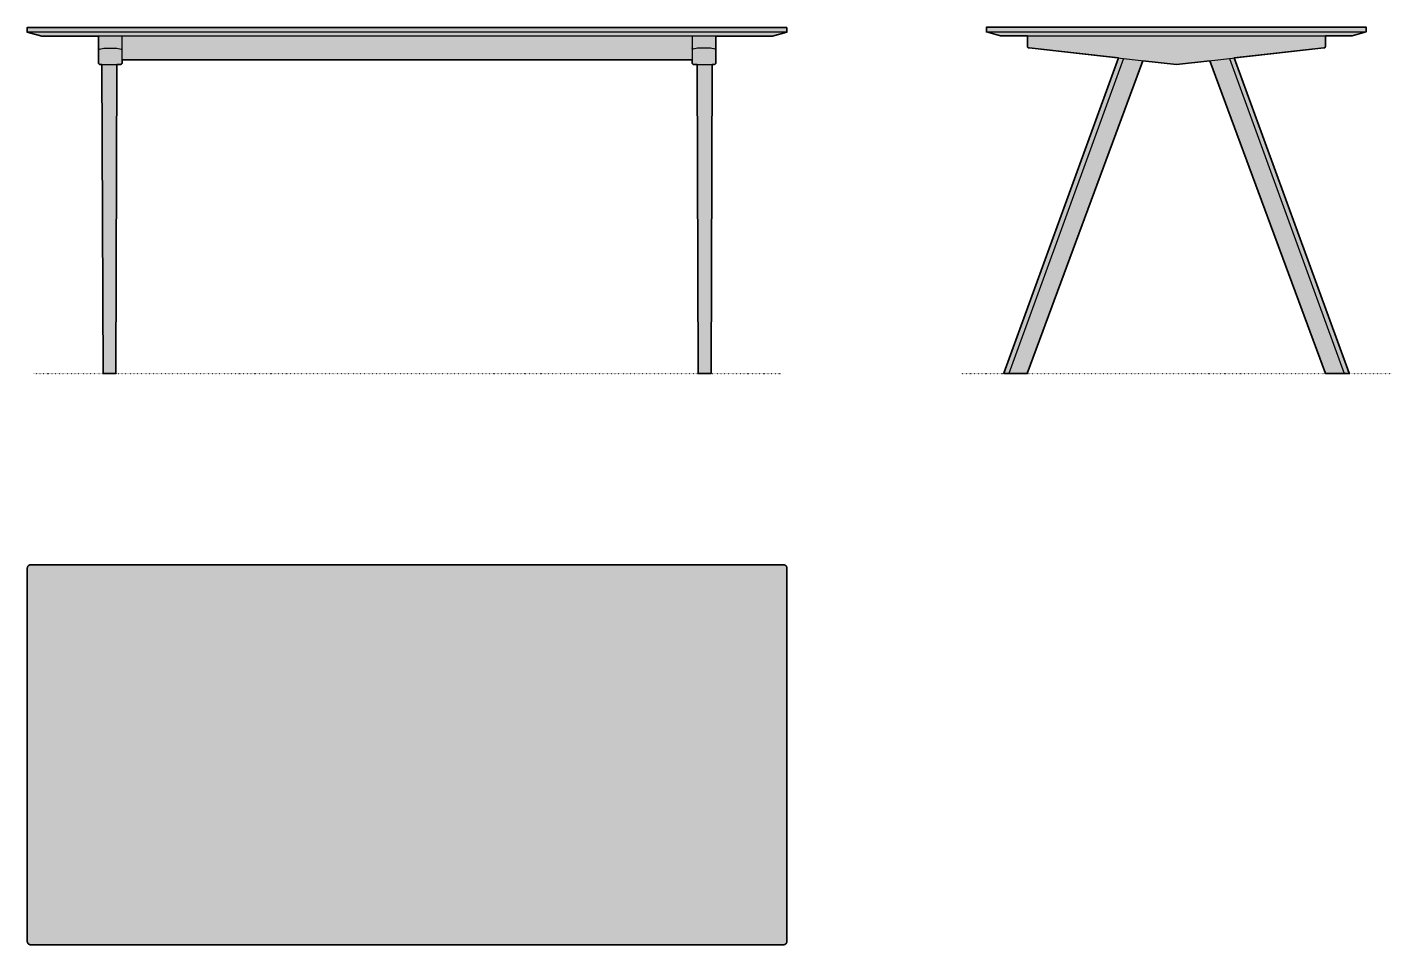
# Model space of a CAD drawing. Header units: millimetres. Extents: x -12 to 2861, y -1203 to 729.
import ezdxf

# ---------------------------------------------------------------- set-up
doc = ezdxf.new("R2010")
doc.units = ezdxf.units.MM
doc.linetypes.add('Dots', pattern=[1, 0, -1])
doc.layers.add('Blocks', color=7, linetype='Continuous')
doc.layers.add('Blocks$Fill', color=7, linetype='Continuous', true_color=0xffffff)
for name, color, linetype, lineweight, true_color in [('Blocks$Inner', 7, 'Continuous', 25, 0x007f00), ('Blocks$Outline', 7, 'Continuous', 35, 0xff3f3f), ('Groud', 7, 'Dots', 25, 0x243775)]:
    doc.layers.add(name, color=color, linetype=linetype, lineweight=lineweight, true_color=true_color)

# ---------------------------------------------------------------- blocks, each defined once
blk = doc.blocks.new('CPH 10 Office Desk Side')
at = {"layer": 'Blocks$Fill'}
blk.add_hatch(color=256, dxfattribs=at).paths.add_polyline_path([(524.3, 658.9), (767.6, 0.3), (767.6, 0.3), (767.6, 0.3), (767.6, 0.3), (767.6, 0.2), (767.6, 0.2), (767.6, 0.2), (767.6, 0.2), (767.7, 0.2), (767.7, 0.2), (767.7, 0.2), (767.7, 0.2), (767.7, 0.1), (767.7, 0.1), (767.7, 0.1), (767.7, 0.1), (767.8, 0.1), (767.8, 0.1), (767.8, 0.1), (767.8, 0.1), (767.8, 0.1), (767.8, 0.1), (767.8, 0), (767.9, 0), (767.9, 0), (767.9, 0), (767.9, 0), (767.9, 0), (767.9, 0), (768, 0), (768, 0), (768, 0), (768, 0), (768, 0), (768, 0), (816.7, 0), (816.7, 0), (816.7, 0), (816.7, 0), (816.7, 0), (816.8, 0), (816.8, 0), (816.8, 0), (816.8, 0), (816.8, 0), (816.8, 0), (816.9, 0), (816.9, 0), (816.9, 0.1), (816.9, 0.1), (816.9, 0.1), (816.9, 0.1), (816.9, 0.1), (817, 0.1), (817, 0.1), (817, 0.1), (817, 0.1), (817, 0.1), (817, 0.2), (817, 0.2), (817, 0.2), (817.1, 0.2), (817.1, 0.2), (817.1, 0.2), (817.1, 0.2), (817.1, 0.3), (817.1, 0.3), (817.1, 0.3), (817.1, 0.3), (817.1, 0.3), (817.1, 0.3), (817.1, 0.4), (817.1, 0.4), (817.1, 0.4), (817.1, 0.4), (817.1, 0.4), (817.1, 0.4), (817.1, 0.5), (817.1, 0.5), (817.1, 0.5), (817.1, 0.5), (817.1, 0.5), (817.1, 0.5), (817.1, 0.6), (817.1, 0.6), (817.1, 0.6), (817.1, 0.6), (817.1, 0.6), (817.1, 0.6), (817.1, 0.7), (817.1, 0.7), (575.4, 664.7), (763.9, 685.8), (764, 685.8), (764.1, 685.8), (764.2, 685.8), (764.4, 685.8), (764.5, 685.8), (764.6, 685.8), (764.7, 685.8), (764.8, 685.9), (764.9, 685.9), (765, 685.9), (765.1, 685.9), (765.2, 686), (765.3, 686), (765.4, 686.1), (765.5, 686.1), (765.6, 686.2), (765.7, 686.2), (765.8, 686.3), (765.9, 686.3), (766, 686.4), (766.1, 686.5), (766.2, 686.5), (766.3, 686.6), (766.3, 686.7), (766.4, 686.8), (766.5, 686.8), (766.6, 686.9), (766.6, 687), (766.7, 687.1), (766.8, 687.2), (766.8, 687.3), (766.9, 687.4), (766.9, 687.5), (767, 687.6), (767, 687.7), (767.1, 687.8), (767.1, 687.9), (767.2, 688), (767.2, 688.1), (767.2, 688.2), (767.2, 688.3), (767.3, 688.4), (767.3, 688.5), (767.3, 711.3), (823.8, 711.3), (853.5, 719.5), (853.5, 729.2), (453.5, 729.2), (53.5, 729.2), (53.5, 719.5), (83.3, 711.3), (139.8, 711.3), (139.8, 688.5), (139.8, 688.4), (139.8, 688.3), (139.9, 688.2), (139.9, 688.1), (139.9, 688), (140, 687.9), (140, 687.8), (140, 687.7), (140.1, 687.6), (140.1, 687.5), (140.2, 687.4), (140.3, 687.3), (140.3, 687.2), (140.4, 687.1), (140.4, 687), (140.5, 686.9), (140.6, 686.8), (140.7, 686.8), (140.7, 686.7), (140.8, 686.6), (140.9, 686.5), (141, 686.5), (141.1, 686.4), (141.2, 686.3), (141.3, 686.3), (141.4, 686.2), (141.5, 686.2), (141.6, 686.1), (141.7, 686.1), (141.8, 686), (141.9, 686), (142, 685.9), (142.1, 685.9), (142.2, 685.9), (142.3, 685.9), (142.4, 685.8), (142.5, 685.8), (142.6, 685.8), (142.7, 685.8), (142.8, 685.8), (142.9, 685.8), (143.1, 685.8), (143.2, 685.8), (331.7, 664.7), (89.9, 0.7), (89.9, 0.6), (89.9, 0.6), (89.9, 0.6), (89.9, 0.6), (89.9, 0.6), (89.9, 0.6), (89.9, 0.5), (89.9, 0.5), (89.9, 0.5), (89.9, 0.5), (89.9, 0.5), (89.9, 0.5), (89.9, 0.4), (89.9, 0.4), (89.9, 0.4), (89.9, 0.4), (89.9, 0.4), (89.9, 0.4), (90, 0.3), (90, 0.3), (90, 0.3), (90, 0.3), (90, 0.3), (90, 0.3), (90, 0.2), (90, 0.2), (90, 0.2), (90, 0.2), (90, 0.2), (90, 0.2), (90.1, 0.2), (90.1, 0.1), (90.1, 0.1), (90.1, 0.1), (90.1, 0.1), (90.1, 0.1), (90.1, 0.1), (90.1, 0.1), (90.2, 0.1), (90.2, 0.1), (90.2, 0.1), (90.2, 0), (90.2, 0), (90.2, 0), (90.3, 0), (90.3, 0), (90.3, 0), (90.3, 0), (90.3, 0), (90.3, 0), (90.4, 0), (90.4, 0), (90.4, 0), (90.4, 0), (90.4, 0), (139, 0), (139.1, 0), (139.1, 0), (139.1, 0), (139.1, 0), (139.1, 0), (139.2, 0), (139.2, 0), (139.2, 0), (139.2, 0), (139.2, 0), (139.2, 0), (139.2, 0.1), (139.3, 0.1), (139.3, 0.1), (139.3, 0.1), (139.3, 0.1), (139.3, 0.1), (139.3, 0.1), (139.4, 0.1), (139.4, 0.1), (139.4, 0.1), (139.4, 0.2), (139.4, 0.2), (139.4, 0.2), (139.4, 0.2), (139.4, 0.2), (139.4, 0.2), (139.5, 0.2), (139.5, 0.2), (139.5, 0.3), (139.5, 0.3), (139.5, 0.3), (139.5, 0.3), (139.5, 0.3), (382.8, 658.9), (453.5, 651)], flags=0)
at = {"layer": 'Blocks$Inner'}
for p, q in [((341.9, 663.5), (100.4, 0)), ((565.1, 663.5), (806.7, 0))]:
    blk.add_line(p, q, dxfattribs=at)
for points in [[(53.5, 719.5), (453.5, 719.5), (853.5, 719.5), (853.5, 729.2), (453.5, 729.2), (53.5, 729.2), (53.5, 719.5), (83.3, 711.3), (453.5, 711.3), (823.8, 711.3), (853.5, 719.5)], [(139.8, 711.3), (139.8, 688.5), (139.8, 688.4), (139.8, 688.3), (139.9, 688.2), (139.9, 688.1), (139.9, 688), (140, 687.9), (140, 687.8), (140, 687.7), (140.1, 687.6), (140.1, 687.5), (140.2, 687.4), (140.3, 687.3), (140.3, 687.2), (140.4, 687.1), (140.4, 687), (140.5, 686.9), (140.6, 686.8), (140.7, 686.8), (140.7, 686.7), (140.8, 686.6), (140.9, 686.5), (141, 686.5), (141.1, 686.4), (141.2, 686.3), (141.3, 686.3), (141.4, 686.2), (141.5, 686.2), (141.6, 686.1), (141.7, 686.1), (141.8, 686), (141.9, 686), (142, 685.9), (142.1, 685.9), (142.2, 685.9), (142.3, 685.9), (142.4, 685.8), (142.5, 685.8), (142.6, 685.8), (142.7, 685.8), (142.8, 685.8), (142.9, 685.8), (143.1, 685.8), (143.2, 685.8), (453.5, 651), (763.9, 685.8), (764, 685.8), (764.1, 685.8), (764.2, 685.8), (764.4, 685.8), (764.5, 685.8), (764.6, 685.8), (764.7, 685.8), (764.8, 685.9), (764.9, 685.9), (765, 685.9), (765.1, 685.9), (765.2, 686), (765.3, 686), (765.4, 686.1), (765.5, 686.1), (765.6, 686.2), (765.7, 686.2), (765.8, 686.3), (765.9, 686.3), (766, 686.4), (766.1, 686.5), (766.2, 686.5), (766.3, 686.6), (766.3, 686.7), (766.4, 686.8), (766.5, 686.8), (766.6, 686.9), (766.6, 687), (766.7, 687.1), (766.8, 687.2), (766.8, 687.3), (766.9, 687.4), (766.9, 687.5), (767, 687.6), (767, 687.7), (767.1, 687.8), (767.1, 687.9), (767.2, 688), (767.2, 688.1), (767.2, 688.2), (767.2, 688.3), (767.3, 688.4), (767.3, 688.5), (767.3, 711.3)], [(331.7, 664.7), (90, 0.7), (89.9, 0.7), (89.9, 0.6), (89.9, 0.6), (89.9, 0.6), (89.9, 0.6), (89.9, 0.6), (89.9, 0.6), (89.9, 0.5), (89.9, 0.5), (89.9, 0.5), (89.9, 0.5), (89.9, 0.5), (89.9, 0.5), (89.9, 0.4), (89.9, 0.4), (89.9, 0.4), (89.9, 0.4), (89.9, 0.4), (89.9, 0.4), (90, 0.3), (90, 0.3), (90, 0.3), (90, 0.3), (90, 0.3), (90, 0.3), (90, 0.2), (90, 0.2), (90, 0.2), (90, 0.2), (90, 0.2), (90, 0.2), (90.1, 0.2), (90.1, 0.1), (90.1, 0.1), (90.1, 0.1), (90.1, 0.1), (90.1, 0.1), (90.1, 0.1), (90.1, 0.1), (90.2, 0.1), (90.2, 0.1), (90.2, 0.1), (90.2, 0), (90.2, 0), (90.2, 0), (90.3, 0), (90.3, 0), (90.3, 0), (90.3, 0), (90.3, 0), (90.3, 0), (90.4, 0), (90.4, 0), (90.4, 0), (90.4, 0), (90.4, 0), (139, 0), (139, 0), (139.1, 0), (139.1, 0), (139.1, 0), (139.1, 0), (139.1, 0), (139.2, 0), (139.2, 0), (139.2, 0), (139.2, 0), (139.2, 0), (139.2, 0), (139.2, 0.1), (139.3, 0.1), (139.3, 0.1), (139.3, 0.1), (139.3, 0.1), (139.3, 0.1), (139.3, 0.1), (139.4, 0.1), (139.4, 0.1), (139.4, 0.1), (139.4, 0.2), (139.4, 0.2), (139.4, 0.2), (139.4, 0.2), (139.4, 0.2), (139.4, 0.2), (139.5, 0.2), (139.5, 0.2), (139.5, 0.3), (139.5, 0.3), (139.5, 0.3), (139.5, 0.3), (139.5, 0.3), (382.8, 658.9)], [(575.4, 664.7), (817.1, 0.7), (817.1, 0.7), (817.1, 0.6), (817.1, 0.6), (817.1, 0.6), (817.1, 0.6), (817.1, 0.6), (817.1, 0.6), (817.1, 0.5), (817.1, 0.5), (817.1, 0.5), (817.1, 0.5), (817.1, 0.5), (817.1, 0.5), (817.1, 0.4), (817.1, 0.4), (817.1, 0.4), (817.1, 0.4), (817.1, 0.4), (817.1, 0.4), (817.1, 0.3), (817.1, 0.3), (817.1, 0.3), (817.1, 0.3), (817.1, 0.3), (817.1, 0.3), (817.1, 0.2), (817.1, 0.2), (817.1, 0.2), (817.1, 0.2), (817, 0.2), (817, 0.2), (817, 0.2), (817, 0.1), (817, 0.1), (817, 0.1), (817, 0.1), (817, 0.1), (816.9, 0.1), (816.9, 0.1), (816.9, 0.1), (816.9, 0.1), (816.9, 0.1), (816.9, 0), (816.9, 0), (816.8, 0), (816.8, 0), (816.8, 0), (816.8, 0), (816.8, 0), (816.8, 0), (816.7, 0), (816.7, 0), (816.7, 0), (816.7, 0), (816.7, 0), (816.7, 0), (768, 0), (768, 0), (768, 0), (768, 0), (768, 0), (768, 0), (767.9, 0), (767.9, 0), (767.9, 0), (767.9, 0), (767.9, 0), (767.9, 0), (767.8, 0), (767.8, 0.1), (767.8, 0.1), (767.8, 0.1), (767.8, 0.1), (767.8, 0.1), (767.8, 0.1), (767.7, 0.1), (767.7, 0.1), (767.7, 0.1), (767.7, 0.1), (767.7, 0.2), (767.7, 0.2), (767.7, 0.2), (767.7, 0.2), (767.6, 0.2), (767.6, 0.2), (767.6, 0.2), (767.6, 0.2), (767.6, 0.3), (767.6, 0.3), (767.6, 0.3), (767.6, 0.3), (767.6, 0.3), (524.3, 658.9)]]:
    blk.add_lwpolyline(points, dxfattribs=at)
at = {"layer": 'Blocks$Outline'}
for points in [[(853.5, 719.5), (853.5, 729.2), (453.5, 729.2), (53.5, 729.2), (53.5, 719.5), (83.3, 711.3), (139.8, 711.3)], [(767.3, 711.3), (823.8, 711.3), (853.5, 719.5)], [(139.8, 711.3), (139.8, 688.5), (139.8, 688.4), (139.8, 688.3), (139.9, 688.2), (139.9, 688.1), (139.9, 688), (140, 687.9), (140, 687.8), (140, 687.7), (140.1, 687.6), (140.1, 687.5), (140.2, 687.4), (140.3, 687.3), (140.3, 687.2), (140.4, 687.1), (140.4, 687), (140.5, 686.9), (140.6, 686.8), (140.7, 686.8), (140.7, 686.7), (140.8, 686.6), (140.9, 686.5), (141, 686.5), (141.1, 686.4), (141.2, 686.3), (141.3, 686.3), (141.4, 686.2), (141.5, 686.2), (141.6, 686.1), (141.7, 686.1), (141.8, 686), (141.9, 686), (142, 685.9), (142.1, 685.9), (142.2, 685.9), (142.3, 685.9), (142.4, 685.8), (142.5, 685.8), (142.6, 685.8), (142.7, 685.8), (142.8, 685.8), (142.9, 685.8), (143.1, 685.8), (143.2, 685.8), (331.7, 664.7)], [(575.4, 664.7), (763.9, 685.8), (764, 685.8), (764.1, 685.8), (764.2, 685.8), (764.4, 685.8), (764.5, 685.8), (764.6, 685.8), (764.7, 685.8), (764.8, 685.9), (764.9, 685.9), (765, 685.9), (765.1, 685.9), (765.2, 686), (765.3, 686), (765.4, 686.1), (765.5, 686.1), (765.6, 686.2), (765.7, 686.2), (765.8, 686.3), (765.9, 686.3), (766, 686.4), (766.1, 686.5), (766.2, 686.5), (766.3, 686.6), (766.3, 686.7), (766.4, 686.8), (766.5, 686.8), (766.6, 686.9), (766.6, 687), (766.7, 687.1), (766.8, 687.2), (766.8, 687.3), (766.9, 687.4), (766.9, 687.5), (767, 687.6), (767, 687.7), (767.1, 687.8), (767.1, 687.9), (767.2, 688), (767.2, 688.1), (767.2, 688.2), (767.2, 688.3), (767.3, 688.4), (767.3, 688.5), (767.3, 711.3)], [(331.7, 664.7), (90, 0.7), (89.9, 0.7), (89.9, 0.6), (89.9, 0.6), (89.9, 0.6), (89.9, 0.6), (89.9, 0.6), (89.9, 0.6), (89.9, 0.5), (89.9, 0.5), (89.9, 0.5), (89.9, 0.5), (89.9, 0.5), (89.9, 0.5), (89.9, 0.4), (89.9, 0.4), (89.9, 0.4), (89.9, 0.4), (89.9, 0.4), (89.9, 0.4), (90, 0.3), (90, 0.3), (90, 0.3), (90, 0.3), (90, 0.3), (90, 0.3), (90, 0.2), (90, 0.2), (90, 0.2), (90, 0.2), (90, 0.2), (90, 0.2), (90.1, 0.2), (90.1, 0.1), (90.1, 0.1), (90.1, 0.1), (90.1, 0.1), (90.1, 0.1), (90.1, 0.1), (90.1, 0.1), (90.2, 0.1), (90.2, 0.1), (90.2, 0.1), (90.2, 0), (90.2, 0), (90.2, 0), (90.3, 0), (90.3, 0), (90.3, 0), (90.3, 0), (90.3, 0), (90.3, 0), (90.4, 0), (90.4, 0), (90.4, 0), (90.4, 0), (90.4, 0), (139, 0), (139, 0), (139.1, 0), (139.1, 0), (139.1, 0), (139.1, 0), (139.1, 0), (139.2, 0), (139.2, 0), (139.2, 0), (139.2, 0), (139.2, 0), (139.2, 0), (139.2, 0.1), (139.3, 0.1), (139.3, 0.1), (139.3, 0.1), (139.3, 0.1), (139.3, 0.1), (139.3, 0.1), (139.4, 0.1), (139.4, 0.1), (139.4, 0.1), (139.4, 0.2), (139.4, 0.2), (139.4, 0.2), (139.4, 0.2), (139.4, 0.2), (139.4, 0.2), (139.5, 0.2), (139.5, 0.2), (139.5, 0.3), (139.5, 0.3), (139.5, 0.3), (139.5, 0.3), (139.5, 0.3), (382.8, 658.9)], [(524.3, 658.9), (767.6, 0.3), (767.6, 0.3), (767.6, 0.3), (767.6, 0.3), (767.6, 0.3), (767.6, 0.2), (767.6, 0.2), (767.6, 0.2), (767.6, 0.2), (767.7, 0.2), (767.7, 0.2), (767.7, 0.2), (767.7, 0.2), (767.7, 0.1), (767.7, 0.1), (767.7, 0.1), (767.7, 0.1), (767.8, 0.1), (767.8, 0.1), (767.8, 0.1), (767.8, 0.1), (767.8, 0.1), (767.8, 0.1), (767.8, 0), (767.9, 0), (767.9, 0), (767.9, 0), (767.9, 0), (767.9, 0), (767.9, 0), (768, 0), (768, 0), (768, 0), (768, 0), (768, 0), (768, 0), (816.7, 0), (816.7, 0), (816.7, 0), (816.7, 0), (816.7, 0), (816.7, 0), (816.8, 0), (816.8, 0), (816.8, 0), (816.8, 0), (816.8, 0), (816.8, 0), (816.9, 0), (816.9, 0), (816.9, 0.1), (816.9, 0.1), (816.9, 0.1), (816.9, 0.1), (816.9, 0.1), (817, 0.1), (817, 0.1), (817, 0.1), (817, 0.1), (817, 0.1), (817, 0.2), (817, 0.2), (817, 0.2), (817.1, 0.2), (817.1, 0.2), (817.1, 0.2), (817.1, 0.2), (817.1, 0.3), (817.1, 0.3), (817.1, 0.3), (817.1, 0.3), (817.1, 0.3), (817.1, 0.3), (817.1, 0.4), (817.1, 0.4), (817.1, 0.4), (817.1, 0.4), (817.1, 0.4), (817.1, 0.4), (817.1, 0.5), (817.1, 0.5), (817.1, 0.5), (817.1, 0.5), (817.1, 0.5), (817.1, 0.5), (817.1, 0.6), (817.1, 0.6), (817.1, 0.6), (817.1, 0.6), (817.1, 0.6), (817.1, 0.6), (817.1, 0.7), (817.1, 0.7), (575.4, 664.7)], [(382.8, 658.9), (453.5, 651), (524.3, 658.9)]]:
    blk.add_lwpolyline(points, dxfattribs=at)
blk = doc.blocks.new('CPH 10 Office Desk Top')
at = {"layer": 'Blocks$Fill'}
blk.add_hatch(color=256, dxfattribs=at).paths.add_polyline_path([(1593, 400), (7, 400), (6.8, 400), (6.5, 400), (6.3, 400), (6, 399.9), (5.8, 399.9), (5.6, 399.9), (5.3, 399.8), (5.1, 399.7), (4.9, 399.7), (4.7, 399.6), (4.4, 399.5), (4.2, 399.4), (4, 399.3), (3.8, 399.2), (3.6, 399.1), (3.4, 399), (3.2, 398.9), (3, 398.7), (2.8, 398.6), (2.6, 398.4), (2.4, 398.3), (2.2, 398.1), (2.1, 397.9), (1.9, 397.8), (1.7, 397.6), (1.6, 397.4), (1.4, 397.2), (1.3, 397), (1.1, 396.8), (1, 396.6), (0.9, 396.4), (0.8, 396.2), (0.7, 396), (0.6, 395.8), (0.5, 395.6), (0.4, 395.3), (0.3, 395.1), (0.3, 394.9), (0.2, 394.7), (0.1, 394.4), (0.1, 394.2), (0.1, 394), (0, 393.7), (0, 393.5), (0, 393.2), (0, 393), (0, -393), (0, -393.2), (0, -393.5), (0, -393.7), (0.1, -394), (0.1, -394.2), (0.1, -394.4), (0.2, -394.7), (0.3, -394.9), (0.3, -395.1), (0.4, -395.3), (0.5, -395.6), (0.6, -395.8), (0.7, -396), (0.8, -396.2), (0.9, -396.4), (1, -396.6), (1.1, -396.8), (1.3, -397), (1.4, -397.2), (1.6, -397.4), (1.7, -397.6), (1.9, -397.8), (2.1, -397.9), (2.2, -398.1), (2.4, -398.3), (2.6, -398.4), (2.8, -398.6), (3, -398.7), (3.2, -398.9), (3.4, -399), (3.6, -399.1), (3.8, -399.2), (4, -399.3), (4.2, -399.4), (4.4, -399.5), (4.7, -399.6), (4.9, -399.7), (5.1, -399.7), (5.3, -399.8), (5.6, -399.9), (5.8, -399.9), (6, -399.9), (6.3, -400), (6.5, -400), (6.8, -400), (7, -400), (1593, -400), (1593.2, -400), (1593.5, -400), (1593.7, -400), (1594, -399.9), (1594.2, -399.9), (1594.4, -399.9), (1594.7, -399.8), (1594.9, -399.7), (1595.1, -399.7), (1595.3, -399.6), (1595.6, -399.5), (1595.8, -399.4), (1596, -399.3), (1596.2, -399.2), (1596.4, -399.1), (1596.6, -399), (1596.8, -398.9), (1597, -398.7), (1597.2, -398.6), (1597.4, -398.4), (1597.6, -398.3), (1597.8, -398.1), (1597.9, -397.9), (1598.1, -397.8), (1598.3, -397.6), (1598.4, -397.4), (1598.6, -397.2), (1598.7, -397), (1598.9, -396.8), (1599, -396.6), (1599.1, -396.4), (1599.2, -396.2), (1599.3, -396), (1599.4, -395.8), (1599.5, -395.6), (1599.6, -395.3), (1599.7, -395.1), (1599.7, -394.9), (1599.8, -394.7), (1599.9, -394.4), (1599.9, -394.2), (1599.9, -394), (1600, -393.7), (1600, -393.5), (1600, -393.2), (1600, -393), (1600, 393), (1600, 393.2), (1600, 393.5), (1600, 393.7), (1599.9, 394), (1599.9, 394.2), (1599.9, 394.4), (1599.8, 394.7), (1599.7, 394.9), (1599.7, 395.1), (1599.6, 395.3), (1599.5, 395.6), (1599.4, 395.8), (1599.3, 396), (1599.2, 396.2), (1599.1, 396.4), (1599, 396.6), (1598.9, 396.8), (1598.7, 397), (1598.6, 397.2), (1598.4, 397.4), (1598.3, 397.6), (1598.1, 397.8), (1597.9, 397.9), (1597.8, 398.1), (1597.6, 398.3), (1597.4, 398.4), (1597.2, 398.6), (1597, 398.7), (1596.8, 398.9), (1596.6, 399), (1596.4, 399.1), (1596.2, 399.2), (1596, 399.3), (1595.8, 399.4), (1595.6, 399.5), (1595.3, 399.6), (1595.1, 399.7), (1594.9, 399.7), (1594.7, 399.8), (1594.4, 399.9), (1594.2, 399.9), (1594, 399.9), (1593.7, 400), (1593.5, 400), (1593.2, 400)], flags=0)
at = {"layer": 'Blocks$Inner'}
blk.add_lwpolyline([(1593, 400), (7, 400), (6.8, 400), (6.5, 400), (6.3, 400), (6, 399.9), (5.8, 399.9), (5.6, 399.9), (5.3, 399.8), (5.1, 399.7), (4.9, 399.7), (4.7, 399.6), (4.4, 399.5), (4.2, 399.4), (4, 399.3), (3.8, 399.2), (3.6, 399.1), (3.4, 399), (3.2, 398.9), (3, 398.7), (2.8, 398.6), (2.6, 398.4), (2.4, 398.3), (2.2, 398.1), (2.1, 397.9), (1.9, 397.8), (1.7, 397.6), (1.6, 397.4), (1.4, 397.2), (1.3, 397), (1.1, 396.8), (1, 396.6), (0.9, 396.4), (0.8, 396.2), (0.7, 396), (0.6, 395.8), (0.5, 395.6), (0.4, 395.3), (0.3, 395.1), (0.3, 394.9), (0.2, 394.7), (0.1, 394.4), (0.1, 394.2), (0.1, 394), (0, 393.7), (0, 393.5), (0, 393.2), (0, 393), (0, -393), (0, -393.2), (0, -393.5), (0, -393.7), (0.1, -394), (0.1, -394.2), (0.1, -394.4), (0.2, -394.7), (0.3, -394.9), (0.3, -395.1), (0.4, -395.3), (0.5, -395.6), (0.6, -395.8), (0.7, -396), (0.8, -396.2), (0.9, -396.4), (1, -396.6), (1.1, -396.8), (1.3, -397), (1.4, -397.2), (1.6, -397.4), (1.7, -397.6), (1.9, -397.8), (2.1, -397.9), (2.2, -398.1), (2.4, -398.3), (2.6, -398.4), (2.8, -398.6), (3, -398.7), (3.2, -398.9), (3.4, -399), (3.6, -399.1), (3.8, -399.2), (4, -399.3), (4.2, -399.4), (4.4, -399.5), (4.7, -399.6), (4.9, -399.7), (5.1, -399.7), (5.3, -399.8), (5.6, -399.9), (5.8, -399.9), (6, -399.9), (6.3, -400), (6.5, -400), (6.8, -400), (7, -400), (1593, -400), (1593.2, -400), (1593.5, -400), (1593.7, -400), (1594, -399.9), (1594.2, -399.9), (1594.4, -399.9), (1594.7, -399.8), (1594.9, -399.7), (1595.1, -399.7), (1595.3, -399.6), (1595.6, -399.5), (1595.8, -399.4), (1596, -399.3), (1596.2, -399.2), (1596.4, -399.1), (1596.6, -399), (1596.8, -398.9), (1597, -398.7), (1597.2, -398.6), (1597.4, -398.4), (1597.6, -398.3), (1597.8, -398.1), (1597.9, -397.9), (1598.1, -397.8), (1598.3, -397.6), (1598.4, -397.4), (1598.6, -397.2), (1598.7, -397), (1598.9, -396.8), (1599, -396.6), (1599.1, -396.4), (1599.2, -396.2), (1599.3, -396), (1599.4, -395.8), (1599.5, -395.6), (1599.6, -395.3), (1599.7, -395.1), (1599.7, -394.9), (1599.8, -394.7), (1599.9, -394.4), (1599.9, -394.2), (1599.9, -394), (1600, -393.7), (1600, -393.5), (1600, -393.2), (1600, -393), (1600, 393), (1600, 393.2), (1600, 393.5), (1600, 393.7), (1599.9, 394), (1599.9, 394.2), (1599.9, 394.4), (1599.8, 394.7), (1599.7, 394.9), (1599.7, 395.1), (1599.6, 395.3), (1599.5, 395.6), (1599.4, 395.8), (1599.3, 396), (1599.2, 396.2), (1599.1, 396.4), (1599, 396.6), (1598.9, 396.8), (1598.7, 397), (1598.6, 397.2), (1598.4, 397.4), (1598.3, 397.6), (1598.1, 397.8), (1597.9, 397.9), (1597.8, 398.1), (1597.6, 398.3), (1597.4, 398.4), (1597.2, 398.6), (1597, 398.7), (1596.8, 398.9), (1596.6, 399), (1596.4, 399.1), (1596.2, 399.2), (1596, 399.3), (1595.8, 399.4), (1595.6, 399.5), (1595.3, 399.6), (1595.1, 399.7), (1594.9, 399.7), (1594.7, 399.8), (1594.4, 399.9), (1594.2, 399.9), (1594, 399.9), (1593.7, 400), (1593.5, 400), (1593.2, 400)], close=True, dxfattribs=at)
at = {"layer": 'Blocks$Outline'}
blk.add_lwpolyline([(1593, 400), (7, 400), (6.8, 400), (6.5, 400), (6.3, 400), (6, 399.9), (5.8, 399.9), (5.6, 399.9), (5.3, 399.8), (5.1, 399.7), (4.9, 399.7), (4.7, 399.6), (4.4, 399.5), (4.2, 399.4), (4, 399.3), (3.8, 399.2), (3.6, 399.1), (3.4, 399), (3.2, 398.9), (3, 398.7), (2.8, 398.6), (2.6, 398.4), (2.4, 398.3), (2.2, 398.1), (2.1, 397.9), (1.9, 397.8), (1.7, 397.6), (1.6, 397.4), (1.4, 397.2), (1.3, 397), (1.1, 396.8), (1, 396.6), (0.9, 396.4), (0.8, 396.2), (0.7, 396), (0.6, 395.8), (0.5, 395.6), (0.4, 395.3), (0.3, 395.1), (0.3, 394.9), (0.2, 394.7), (0.1, 394.4), (0.1, 394.2), (0.1, 394), (0, 393.7), (0, 393.5), (0, 393.2), (0, 393), (0, -393), (0, -393.2), (0, -393.5), (0, -393.7), (0.1, -394), (0.1, -394.2), (0.1, -394.4), (0.2, -394.7), (0.3, -394.9), (0.3, -395.1), (0.4, -395.3), (0.5, -395.6), (0.6, -395.8), (0.7, -396), (0.8, -396.2), (0.9, -396.4), (1, -396.6), (1.1, -396.8), (1.3, -397), (1.4, -397.2), (1.6, -397.4), (1.7, -397.6), (1.9, -397.8), (2.1, -397.9), (2.2, -398.1), (2.4, -398.3), (2.6, -398.4), (2.8, -398.6), (3, -398.7), (3.2, -398.9), (3.4, -399), (3.6, -399.1), (3.8, -399.2), (4, -399.3), (4.2, -399.4), (4.4, -399.5), (4.7, -399.6), (4.9, -399.7), (5.1, -399.7), (5.3, -399.8), (5.6, -399.9), (5.8, -399.9), (6, -399.9), (6.3, -400), (6.5, -400), (6.8, -400), (7, -400), (1593, -400), (1593.2, -400), (1593.5, -400), (1593.7, -400), (1594, -399.9), (1594.2, -399.9), (1594.4, -399.9), (1594.7, -399.8), (1594.9, -399.7), (1595.1, -399.7), (1595.3, -399.6), (1595.6, -399.5), (1595.8, -399.4), (1596, -399.3), (1596.2, -399.2), (1596.4, -399.1), (1596.6, -399), (1596.8, -398.9), (1597, -398.7), (1597.2, -398.6), (1597.4, -398.4), (1597.6, -398.3), (1597.8, -398.1), (1597.9, -397.9), (1598.1, -397.8), (1598.3, -397.6), (1598.4, -397.4), (1598.6, -397.2), (1598.7, -397), (1598.9, -396.8), (1599, -396.6), (1599.1, -396.4), (1599.2, -396.2), (1599.3, -396), (1599.4, -395.8), (1599.5, -395.6), (1599.6, -395.3), (1599.7, -395.1), (1599.7, -394.9), (1599.8, -394.7), (1599.9, -394.4), (1599.9, -394.2), (1599.9, -394), (1600, -393.7), (1600, -393.5), (1600, -393.2), (1600, -393), (1600, 393), (1600, 393.2), (1600, 393.5), (1600, 393.7), (1599.9, 394), (1599.9, 394.2), (1599.9, 394.4), (1599.8, 394.7), (1599.7, 394.9), (1599.7, 395.1), (1599.6, 395.3), (1599.5, 395.6), (1599.4, 395.8), (1599.3, 396), (1599.2, 396.2), (1599.1, 396.4), (1599, 396.6), (1598.9, 396.8), (1598.7, 397), (1598.6, 397.2), (1598.4, 397.4), (1598.3, 397.6), (1598.1, 397.8), (1597.9, 397.9), (1597.8, 398.1), (1597.6, 398.3), (1597.4, 398.4), (1597.2, 398.6), (1597, 398.7), (1596.8, 398.9), (1596.6, 399), (1596.4, 399.1), (1596.2, 399.2), (1596, 399.3), (1595.8, 399.4), (1595.6, 399.5), (1595.3, 399.6), (1595.1, 399.7), (1594.9, 399.7), (1594.7, 399.8), (1594.4, 399.9), (1594.2, 399.9), (1594, 399.9), (1593.7, 400), (1593.5, 400), (1593.2, 400)], close=True, dxfattribs=at)
blk = doc.blocks.new('CPH 10 Office Desk Front')
at = {"layer": 'Blocks$Fill'}
blk.add_hatch(color=256, dxfattribs=at).paths.add_polyline_path([(1587.6, 729.1), (-12.4, 729.1), (-12.4, 719), (17.9, 710.8), (137.3, 710.8), (137.3, 654.5), (137.3, 654.3), (137.4, 654.2), (137.4, 654.1), (137.4, 653.9), (137.4, 653.8), (137.5, 653.7), (137.5, 653.6), (137.6, 653.4), (137.6, 653.3), (137.7, 653.2), (137.7, 653.1), (137.8, 653), (137.9, 652.8), (137.9, 652.7), (138, 652.6), (138.1, 652.5), (138.2, 652.4), (138.3, 652.3), (138.4, 652.2), (138.5, 652.1), (138.6, 652), (138.7, 651.9), (138.8, 651.8), (138.9, 651.8), (139, 651.7), (139.1, 651.6), (139.2, 651.5), (139.3, 651.5), (139.4, 651.4), (139.6, 651.3), (139.7, 651.3), (139.8, 651.2), (139.9, 651.2), (140.1, 651.2), (140.2, 651.1), (140.3, 651.1), (140.4, 651.1), (140.6, 651), (140.7, 651), (140.8, 651), (141, 651), (144.9, 651), (147.2, 0), (174.3, 0), (176.4, 651), (183.6, 651), (183.8, 651), (183.9, 651), (184, 651), (184.1, 651), (184.3, 651.1), (184.4, 651.1), (184.5, 651.1), (184.7, 651.2), (184.8, 651.2), (184.9, 651.3), (185, 651.3), (185.2, 651.4), (185.3, 651.4), (185.4, 651.5), (185.5, 651.6), (185.6, 651.6), (185.7, 651.7), (185.8, 651.8), (186, 651.9), (186.1, 651.9), (186.2, 652), (186.3, 652.1), (186.3, 652.2), (186.4, 652.3), (186.5, 652.4), (186.6, 652.5), (186.7, 652.6), (186.8, 652.8), (186.8, 652.9), (186.9, 653), (187, 653.1), (187, 653.2), (187.1, 653.3), (187.1, 653.5), (187.2, 653.6), (187.2, 653.7), (187.3, 653.8), (187.3, 654), (187.3, 654.1), (187.3, 654.2), (187.4, 654.4), (187.4, 654.5), (187.4, 654.6), (187.4, 654.8), (187.4, 654.9), (187.4, 661), (1387.8, 661), (1387.8, 654.8), (1387.8, 654.6), (1387.8, 654.5), (1387.8, 654.4), (1387.8, 654.2), (1387.8, 654.1), (1387.9, 654), (1387.9, 653.8), (1387.9, 653.7), (1388, 653.6), (1388, 653.5), (1388.1, 653.3), (1388.1, 653.2), (1388.2, 653.1), (1388.3, 653), (1388.3, 652.9), (1388.4, 652.8), (1388.5, 652.6), (1388.6, 652.5), (1388.6, 652.4), (1388.7, 652.3), (1388.8, 652.2), (1388.9, 652.1), (1389, 652), (1389.1, 651.9), (1389.2, 651.9), (1389.3, 651.8), (1389.4, 651.7), (1389.5, 651.6), (1389.6, 651.6), (1389.7, 651.5), (1389.9, 651.4), (1390, 651.4), (1390.1, 651.3), (1390.2, 651.3), (1390.4, 651.2), (1390.5, 651.2), (1390.6, 651.1), (1390.7, 651.1), (1390.9, 651.1), (1391, 651), (1391.1, 651), (1391.3, 651), (1391.4, 651), (1391.5, 651), (1391.7, 651), (1398.8, 651), (1400.9, 0), (1428, 0), (1430.2, 651), (1434.2, 651), (1434.3, 651), (1434.4, 651), (1434.6, 651), (1434.7, 651.1), (1434.8, 651.1), (1435, 651.1), (1435.1, 651.2), (1435.2, 651.2), (1435.3, 651.2), (1435.5, 651.3), (1435.6, 651.3), (1435.7, 651.4), (1435.8, 651.5), (1436, 651.5), (1436.1, 651.6), (1436.2, 651.7), (1436.3, 651.8), (1436.4, 651.8), (1436.5, 651.9), (1436.6, 652), (1436.7, 652.1), (1436.8, 652.2), (1436.9, 652.3), (1437, 652.4), (1437, 652.5), (1437.1, 652.6), (1437.2, 652.7), (1437.3, 652.8), (1437.3, 653), (1437.4, 653.1), (1437.5, 653.2), (1437.5, 653.3), (1437.6, 653.4), (1437.6, 653.6), (1437.7, 653.7), (1437.7, 653.8), (1437.7, 653.9), (1437.8, 654.1), (1437.8, 654.2), (1437.8, 654.3), (1437.8, 654.5), (1437.8, 710.8), (1557.2, 710.8), (1587.6, 719)], flags=0)
at = {"layer": 'Blocks$Inner'}
for points in [[(1587.6, 729.1), (1587.6, 719), (1557.2, 710.8), (787.2, 710.8), (17.9, 710.8), (-12.4, 719), (-12.4, 729.1), (787.2, 729.1)], [(187.4, 654.9), (187.4, 710.8), (137.3, 710.8), (137.3, 654.5), (137.3, 654.3), (137.4, 654.2), (137.4, 654.1), (137.4, 653.9), (137.4, 653.8), (137.5, 653.7), (137.5, 653.6), (137.6, 653.4), (137.6, 653.3), (137.7, 653.2), (137.7, 653.1), (137.8, 653), (137.9, 652.8), (137.9, 652.7), (138, 652.6), (138.1, 652.5), (138.2, 652.4), (138.3, 652.3), (138.4, 652.2), (138.5, 652.1), (138.6, 652), (138.7, 651.9), (138.8, 651.8), (138.9, 651.8), (139, 651.7), (139.1, 651.6), (139.2, 651.5), (139.3, 651.5), (139.4, 651.4), (139.6, 651.3), (139.7, 651.3), (139.8, 651.2), (139.9, 651.2), (140.1, 651.2), (140.2, 651.1), (140.3, 651.1), (140.4, 651.1), (140.6, 651), (140.7, 651), (140.8, 651), (141, 651), (183.5, 651), (183.6, 651), (183.8, 651), (183.9, 651), (184, 651), (184.1, 651), (184.3, 651.1), (184.4, 651.1), (184.5, 651.1), (184.7, 651.2), (184.8, 651.2), (184.9, 651.3), (185, 651.3), (185.2, 651.4), (185.3, 651.4), (185.4, 651.5), (185.5, 651.6), (185.6, 651.6), (185.7, 651.7), (185.8, 651.8), (186, 651.9), (186.1, 651.9), (186.2, 652), (186.3, 652.1), (186.3, 652.2), (186.4, 652.3), (186.5, 652.4), (186.6, 652.5), (186.7, 652.6), (186.8, 652.8), (186.8, 652.9), (186.9, 653), (187, 653.1), (187, 653.2), (187.1, 653.3), (187.1, 653.5), (187.2, 653.6), (187.2, 653.7), (187.3, 653.8), (187.3, 654), (187.3, 654.1), (187.3, 654.2), (187.4, 654.4), (187.4, 654.5), (187.4, 654.6), (187.4, 654.8)], [(1437.8, 654.5), (1437.8, 710.8), (1387.8, 710.8), (1387.8, 654.9), (1387.8, 654.8), (1387.8, 654.6), (1387.8, 654.5), (1387.8, 654.4), (1387.8, 654.2), (1387.8, 654.1), (1387.9, 654), (1387.9, 653.8), (1387.9, 653.7), (1388, 653.6), (1388, 653.5), (1388.1, 653.3), (1388.1, 653.2), (1388.2, 653.1), (1388.3, 653), (1388.3, 652.9), (1388.4, 652.8), (1388.5, 652.6), (1388.6, 652.5), (1388.6, 652.4), (1388.7, 652.3), (1388.8, 652.2), (1388.9, 652.1), (1389, 652), (1389.1, 651.9), (1389.2, 651.9), (1389.3, 651.8), (1389.4, 651.7), (1389.5, 651.6), (1389.6, 651.6), (1389.7, 651.5), (1389.9, 651.4), (1390, 651.4), (1390.1, 651.3), (1390.2, 651.3), (1390.4, 651.2), (1390.5, 651.2), (1390.6, 651.1), (1390.7, 651.1), (1390.9, 651.1), (1391, 651), (1391.1, 651), (1391.3, 651), (1391.4, 651), (1391.5, 651), (1391.7, 651), (1434.2, 651), (1434.3, 651), (1434.4, 651), (1434.6, 651), (1434.7, 651.1), (1434.8, 651.1), (1435, 651.1), (1435.1, 651.2), (1435.2, 651.2), (1435.3, 651.2), (1435.5, 651.3), (1435.6, 651.3), (1435.7, 651.4), (1435.8, 651.5), (1436, 651.5), (1436.1, 651.6), (1436.2, 651.7), (1436.3, 651.8), (1436.4, 651.8), (1436.5, 651.9), (1436.6, 652), (1436.7, 652.1), (1436.8, 652.2), (1436.9, 652.3), (1437, 652.4), (1437, 652.5), (1437.1, 652.6), (1437.2, 652.7), (1437.3, 652.8), (1437.3, 653), (1437.4, 653.1), (1437.5, 653.2), (1437.5, 653.3), (1437.6, 653.4), (1437.6, 653.6), (1437.7, 653.7), (1437.7, 653.8), (1437.7, 653.9), (1437.8, 654.1), (1437.8, 654.2), (1437.8, 654.3)]]:
    blk.add_lwpolyline(points, close=True, dxfattribs=at)
for points in [[(1587.6, 719), (787.2, 719), (-12.4, 719)], [(137.3, 685.7), (137.3, 685.6), (137.3, 685.5), (137.4, 685.4), (137.4, 685.3), (137.4, 685.2), (137.4, 685.1), (137.5, 685), (137.5, 685), (137.5, 684.9), (137.6, 684.8), (137.6, 684.7), (137.7, 684.6), (137.7, 684.6), (137.8, 684.5), (137.8, 684.4), (137.9, 684.3), (137.9, 684.3), (138, 684.2), (138.1, 684.1), (138.1, 684.1), (138.2, 684), (138.3, 684), (138.3, 683.9), (138.4, 683.9), (138.5, 683.8), (138.6, 683.8), (138.6, 683.7), (138.7, 683.7), (138.8, 683.6), (138.9, 683.6), (139, 683.6), (139.1, 683.5), (139.1, 683.5), (139.2, 683.5), (139.3, 683.5), (139.4, 683.4), (142.5, 684.1), (145.7, 684.6), (148.8, 685), (152, 685.3), (155.2, 685.5), (158.4, 685.6), (161.6, 685.5), (163.1, 685.5), (166.3, 685.6), (169.5, 685.5), (172.7, 685.3), (175.9, 685), (179, 684.6), (182.2, 684.1), (185.3, 683.4), (185.4, 683.5), (185.5, 683.5), (185.6, 683.5), (185.7, 683.5), (185.7, 683.6), (185.8, 683.6), (185.9, 683.6), (186, 683.7), (186.1, 683.7), (186.1, 683.8), (186.2, 683.8), (186.3, 683.9), (186.4, 683.9), (186.4, 684), (186.5, 684), (186.6, 684.1), (186.6, 684.1), (186.7, 684.2), (186.8, 684.3), (186.8, 684.3), (186.9, 684.4), (186.9, 684.5), (187, 684.6), (187, 684.6), (187.1, 684.7), (187.1, 684.8), (187.2, 684.9), (187.2, 685), (187.2, 685), (187.3, 685.1), (187.3, 685.2), (187.3, 685.3), (187.3, 685.4), (187.4, 685.5), (187.4, 685.6), (187.4, 685.7)], [(1437.8, 685.7), (1437.8, 685.6), (1437.8, 685.5), (1437.8, 685.4), (1437.8, 685.3), (1437.7, 685.2), (1437.7, 685.1), (1437.7, 685), (1437.6, 685), (1437.6, 684.9), (1437.6, 684.8), (1437.5, 684.7), (1437.5, 684.6), (1437.4, 684.6), (1437.4, 684.5), (1437.3, 684.4), (1437.3, 684.3), (1437.2, 684.3), (1437.1, 684.2), (1437.1, 684.1), (1437, 684.1), (1436.9, 684), (1436.9, 684), (1436.8, 683.9), (1436.7, 683.9), (1436.7, 683.8), (1436.6, 683.8), (1436.5, 683.7), (1436.4, 683.7), (1436.3, 683.6), (1436.3, 683.6), (1436.2, 683.6), (1436.1, 683.5), (1436, 683.5), (1435.9, 683.5), (1435.8, 683.5), (1435.7, 683.4), (1432.6, 684.1), (1429.5, 684.6), (1426.3, 685), (1423.1, 685.3), (1419.9, 685.5), (1416.8, 685.6), (1413.6, 685.5), (1412, 685.5), (1408.8, 685.6), (1405.6, 685.5), (1402.5, 685.3), (1399.3, 685), (1396.1, 684.6), (1393, 684.1), (1389.8, 683.4), (1389.8, 683.5), (1389.7, 683.5), (1389.6, 683.5), (1389.5, 683.5), (1389.4, 683.6), (1389.3, 683.6), (1389.2, 683.6), (1389.2, 683.7), (1389.1, 683.7), (1389, 683.8), (1388.9, 683.8), (1388.9, 683.9), (1388.8, 683.9), (1388.7, 684), (1388.6, 684), (1388.6, 684.1), (1388.5, 684.1), (1388.4, 684.2), (1388.4, 684.3), (1388.3, 684.3), (1388.3, 684.4), (1388.2, 684.5), (1388.2, 684.6), (1388.1, 684.6), (1388.1, 684.7), (1388, 684.8), (1388, 684.9), (1387.9, 685), (1387.9, 685), (1387.9, 685.1), (1387.9, 685.2), (1387.8, 685.3), (1387.8, 685.4), (1387.8, 685.5), (1387.8, 685.6), (1387.8, 685.7)], [(144.9, 651), (147.2, 0), (174.3, 0), (176.4, 651)], [(187.4, 661), (787.2, 661), (1387.8, 661)], [(1430.2, 651), (1428, 0), (1400.9, 0), (1398.8, 651)]]:
    blk.add_lwpolyline(points, dxfattribs=at)
at = {"layer": 'Blocks$Outline'}
for points in [[(1587.6, 729.1), (787.2, 729.1), (-12.4, 729.1), (-12.4, 719), (17.9, 710.8), (137.3, 710.8)], [(1437.8, 710.8), (1557.2, 710.8), (1587.6, 719), (1587.6, 729.1)], [(137.3, 710.8), (137.3, 654.5), (137.3, 654.3), (137.4, 654.2), (137.4, 654.1), (137.4, 653.9), (137.4, 653.8), (137.5, 653.7), (137.5, 653.6), (137.6, 653.4), (137.6, 653.3), (137.7, 653.2), (137.7, 653.1), (137.8, 653), (137.9, 652.8), (137.9, 652.7), (138, 652.6), (138.1, 652.5), (138.2, 652.4), (138.3, 652.3), (138.4, 652.2), (138.5, 652.1), (138.6, 652), (138.7, 651.9), (138.8, 651.8), (138.9, 651.8), (139, 651.7), (139.1, 651.6), (139.2, 651.5), (139.3, 651.5), (139.4, 651.4), (139.6, 651.3), (139.7, 651.3), (139.8, 651.2), (139.9, 651.2), (140.1, 651.2), (140.2, 651.1), (140.3, 651.1), (140.4, 651.1), (140.6, 651), (140.7, 651), (140.8, 651), (141, 651), (144.9, 651)], [(1437.8, 654.5), (1437.8, 710.8)], [(144.9, 651), (147.2, 0), (174.3, 0), (176.4, 651)], [(176.4, 651), (183.5, 651), (183.6, 651), (183.8, 651), (183.9, 651), (184, 651), (184.1, 651), (184.3, 651.1), (184.4, 651.1), (184.5, 651.1), (184.7, 651.2), (184.8, 651.2), (184.9, 651.3), (185, 651.3), (185.2, 651.4), (185.3, 651.4), (185.4, 651.5), (185.5, 651.6), (185.6, 651.6), (185.7, 651.7), (185.8, 651.8), (186, 651.9), (186.1, 651.9), (186.2, 652), (186.3, 652.1), (186.3, 652.2), (186.4, 652.3), (186.5, 652.4), (186.6, 652.5), (186.7, 652.6), (186.8, 652.8), (186.8, 652.9), (186.9, 653), (187, 653.1), (187, 653.2), (187.1, 653.3), (187.1, 653.5), (187.2, 653.6), (187.2, 653.7), (187.3, 653.8), (187.3, 654), (187.3, 654.1), (187.3, 654.2), (187.4, 654.4), (187.4, 654.5), (187.4, 654.6), (187.4, 654.8), (187.4, 654.9)], [(187.4, 654.9), (187.4, 661)], [(187.4, 661), (787.2, 661), (1387.8, 661)], [(1387.8, 661), (1387.8, 654.9), (1387.8, 654.8), (1387.8, 654.6), (1387.8, 654.5), (1387.8, 654.4), (1387.8, 654.2), (1387.8, 654.1), (1387.9, 654), (1387.9, 653.8), (1387.9, 653.7), (1388, 653.6), (1388, 653.5), (1388.1, 653.3), (1388.1, 653.2), (1388.2, 653.1), (1388.3, 653), (1388.3, 652.9), (1388.4, 652.8), (1388.5, 652.6), (1388.6, 652.5), (1388.6, 652.4), (1388.7, 652.3), (1388.8, 652.2), (1388.9, 652.1), (1389, 652), (1389.1, 651.9), (1389.2, 651.9), (1389.3, 651.8), (1389.4, 651.7), (1389.5, 651.6), (1389.6, 651.6), (1389.7, 651.5), (1389.9, 651.4), (1390, 651.4), (1390.1, 651.3), (1390.2, 651.3), (1390.4, 651.2), (1390.5, 651.2), (1390.6, 651.1), (1390.7, 651.1), (1390.9, 651.1), (1391, 651), (1391.1, 651), (1391.3, 651), (1391.4, 651), (1391.5, 651), (1391.7, 651), (1398.8, 651)], [(1398.8, 651), (1400.9, 0), (1428, 0), (1430.2, 651)], [(1430.2, 651), (1434.2, 651), (1434.3, 651), (1434.4, 651), (1434.6, 651), (1434.7, 651.1), (1434.8, 651.1), (1435, 651.1), (1435.1, 651.2), (1435.2, 651.2), (1435.3, 651.2), (1435.5, 651.3), (1435.6, 651.3), (1435.7, 651.4), (1435.8, 651.5), (1436, 651.5), (1436.1, 651.6), (1436.2, 651.7), (1436.3, 651.8), (1436.4, 651.8), (1436.5, 651.9), (1436.6, 652), (1436.7, 652.1), (1436.8, 652.2), (1436.9, 652.3), (1437, 652.4), (1437, 652.5), (1437.1, 652.6), (1437.2, 652.7), (1437.3, 652.8), (1437.3, 653), (1437.4, 653.1), (1437.5, 653.2), (1437.5, 653.3), (1437.6, 653.4), (1437.6, 653.6), (1437.7, 653.7), (1437.7, 653.8), (1437.7, 653.9), (1437.8, 654.1), (1437.8, 654.2), (1437.8, 654.3), (1437.8, 654.5)]]:
    blk.add_lwpolyline(points, dxfattribs=at)

msp = doc.modelspace()

# ---------------------------------------------------------------- linework, layer by layer
at = {"layer": 'Groud'}
for points in [[(0, 0), (1574.5, 0)], [(1954.4, 0), (2861.4, 0)]]:
    msp.add_lwpolyline(points, dxfattribs=at)

# ---------------------------------------------------------------- block references
at = {"layer": 'Blocks'}
for name, p in [('CPH 10 Office Desk Front', (0, 0)), ('CPH 10 Office Desk Side', (1954.4, 0)), ('CPH 10 Office Desk Top', (-12.4, -802.7))]:
    msp.add_blockref(name, p, dxfattribs=at)

doc.saveas('drawing.dxf')
